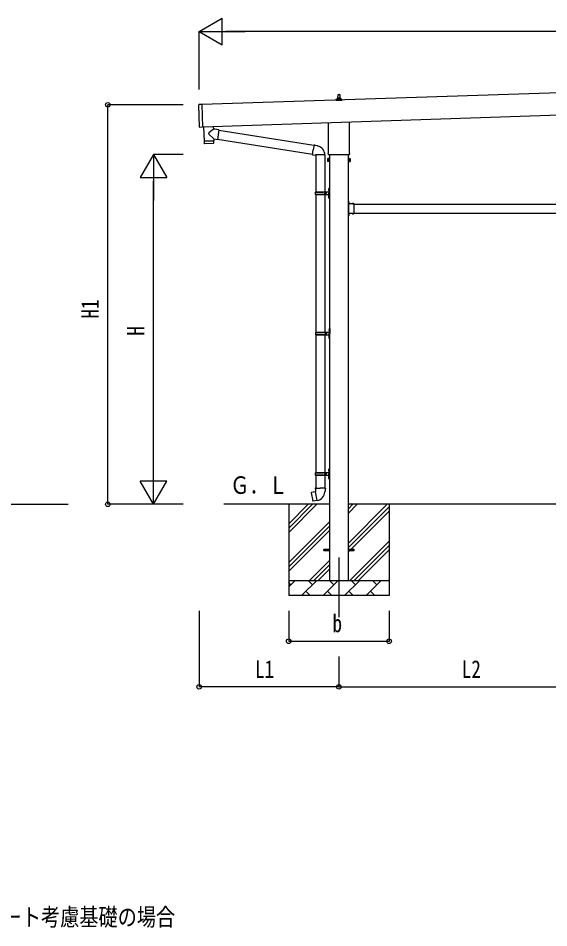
# Model space of a CAD drawing. Units: millimetres, scale not verified. Extents: x -14718 to 14718, y -10395 to 10395.
# Drawn here: x -7012 to -3524, y -4259 to 1719 of the extents above; entities that cross this region are included whole.
import ezdxf
from ezdxf.enums import TextEntityAlignment as Align

# ---------------------------------------------------------------- set-up
doc = ezdxf.new("R2010")
doc.units = ezdxf.units.MM
doc.header["$LTSCALE"] = 40
for name, color, linetype in [('0-2_USER1', 3, 'Continuous'), ('0-4_YKK_12', 2, 'Continuous'), ('0-5_YKK_13', 4, 'Continuous'), ('0-6_YKK_A1', 4, 'Continuous'), ('0-7_YKK_D', 6, 'Continuous')]:
    doc.layers.add(name, color=color, linetype=linetype)
doc.styles.add('ＭＳ ゴシック', font='')
doc.styles.get('ＭＳ ゴシック').set_extended_font_data('MS Gothic')

msp = doc.modelspace()

# ---------------------------------------------------------------- linework, layer by layer
at = {"layer": '0-4_YKK_12'}
msp.add_line((-4903.93, -1825.5), (-4903.93, -2216.24), dxfattribs=at)
at = {"layer": '0-5_YKK_13'}
for p, q in [((-4909.93, 1193.76), (-4909.2, 1217.29)), ((-4908.2, 1218.26), (-4899.66, 1218.26)), ((-4898.66, 1217.29), (-4897.93, 1193.76)), ((-5820.23, 1003), (-5825.16, 1150.91)), ((-5805.21, 1152.58), (-5824.19, 1151.95)), ((-4922.18, 1178.26), (-4922.18, 1185.97)), ((-4885.68, 1178.26), (-4922.18, 1178.26)), ((-4921.8, 1186.76), (-4886.06, 1186.76)), ((-4921.42, 1186.95), (-4914.7, 1188.58)), ((-4914.31, 1188.76), (-4893.55, 1188.76)), ((-4913.93, 1189.55), (-4913.93, 1193.76)), ((-4912.93, 1193.76), (-4894.93, 1193.76)), ((-4893.93, 1189.55), (-4893.93, 1193.76)), ((-4886.45, 1186.95), (-4893.17, 1188.58)), ((-4885.68, 1178.26), (-4885.68, 1185.97)), ((-4972.23, 834.27), (-4972.23, 1033.85)), ((-4835.63, 1038.4), (-4835.63, 834.27)), ((-5726.98, 925.77), (-5758.47, 958.28)), ((-5729.74, 1008.59), (-5729.13, 990.41)), ((-5693.53, 985.35), (-5702.5, 922.29)), ((-5693.79, 983.52), (-5067.8, 883.86)), ((-5790.51, 910.62), (-5789.85, 897.59)), ((-5786.04, 911.77), (-5785.99, 910.77)), ((-5731.08, 913.61), (-5731.06, 912.61)), ((-5726.98, 925.77), (-5702.5, 922.29)), ((-5726.98, 925.77), (-5726.58, 913.76)), ((-5702.24, 924.11), (-5078.22, 824.76)), ((-5729.24, 896.66), (-5786.75, 894.74)), ((-5078.54, 822.94), (-5073.01, 854.31)), ((-5067.48, 885.67), (-5073.01, 854.31)), ((-5067.48, 885.67), (-5066.34, 887.66)), ((-5066.34, 887.66), (-5062.77, 887.03)), ((-5062.77, 887.03), (-5062.36, 884.68)), ((-5047.84, 881.86), (-5046.16, 880.23)), ((-5046.16, 880.23), (-5044.04, 879.78)), ((-5078.54, 822.94), (-5078.14, 820.69)), ((-5078.54, 822.94), (-5073.39, 822.13)), ((-5078.14, 820.69), (-5074.58, 820.06)), ((-5074.58, 820.06), (-5073.39, 822.13)), ((-5073.39, 822.13), (-5058.78, 819.81)), ((-5058.78, 819.81), (-5056.58, 820.8)), ((-4996.28, 820.4), (-5057.47, 820.4)), ((-5056.43, 820.4), (-5056.43, 578.5)), ((-4996.43, 820.4), (-4996.43, 578.5)), ((-4977.93, 796), (-4977.17, 797.31)), ((-4977.93, 796), (-4977.93, 779)), ((-4977.93, 779), (-4977.17, 777.69)), ((-4970.93, 792.41), (-4977.17, 792.41)), ((-4970.93, 782.59), (-4977.17, 782.59)), ((-4970.93, 777.69), (-4977.17, 777.69)), ((-4973.93, 825.5), (-4973.93, 831)), ((-4835.99, 822), (-4971.87, 822)), ((-4968.43, 778.3), (-4970.93, 778.3)), ((-4839.43, 778.3), (-4836.93, 778.3)), ((-4836.93, 792.41), (-4830.69, 792.41)), ((-4836.93, 782.59), (-4830.69, 782.59)), ((-4836.93, 777.69), (-4830.69, 777.69)), ((-4833.93, 831), (-4833.93, 825.5)), ((-4829.93, 796), (-4830.69, 797.31)), ((-4829.93, 779), (-4830.69, 777.69)), ((-4829.93, 796), (-4829.93, 779)), ((-4970.43, 601.5), (-4967.43, 603)), ((-4970.43, 601.5), (-4970.43, 569.5)), ((-4967.43, 603), (-4967.43, 569.5)), ((-4967.43, 603), (-4966.43, 603)), ((-4966.43, 603), (-4966.43, 569.5)), ((-5059.43, 576.5), (-5009.1, 576.5)), ((-5059.43, 562.5), (-5009.1, 562.5)), ((-5058.43, 578.5), (-4972.43, 578.5)), ((-5058.43, 578.5), (-5058.43, 576.5)), ((-5058.43, 560.5), (-5058.43, 562.5)), ((-5058.43, 560.5), (-4972.43, 560.5)), ((-5056.43, 560.5), (-5056.43, -344)), ((-4999.43, 578.5), (-4999.43, 574)), ((-4999.43, 574), (-4997.43, 574)), ((-4999.43, 560.5), (-4999.43, 565)), ((-4999.43, 565), (-4997.43, 565)), ((-4997.43, 574), (-4997.43, 569.5)), ((-4997.43, 565), (-4997.43, 569.5)), ((-4996.43, 560.5), (-4996.43, -344)), ((-4991.43, 578.5), (-4991.43, 569.5)), ((-4991.43, 574), (-4988.43, 574)), ((-4991.43, 560.5), (-4991.43, 569.5)), ((-4991.43, 565), (-4988.43, 565)), ((-4988.43, 574), (-4988.43, 569.5)), ((-4988.43, 565), (-4988.43, 569.5)), ((-4972.73, 595.65), (-4970.69, 594.65)), ((-4972.73, 547.65), (-4970.69, 546.65)), ((-4971.46, 597.65), (-4970.83, 597.65)), ((-4971.46, 597.65), (-4971.46, 589.35)), ((-4971.46, 589.35), (-4970.83, 589.35)), ((-4971.46, 549.65), (-4970.83, 549.65)), ((-4971.46, 549.65), (-4971.46, 541.35)), ((-4971.46, 541.35), (-4970.83, 541.35)), ((-4970.83, 597.65), (-4970.83, 589.35)), ((-4970.83, 597.65), (-4970.43, 597.25)), ((-4970.83, 589.35), (-4970.43, 589.75)), ((-4970.83, 549.65), (-4970.83, 541.35)), ((-4970.83, 549.65), (-4970.43, 549.25)), ((-4970.83, 541.35), (-4970.43, 541.75)), ((-4970.69, 594.65), (-4970.08, 593.5)), ((-4970.69, 546.65), (-4970.08, 545.5)), ((-4970.43, 597.25), (-4970.43, 589.75)), ((-4970.43, 537.5), (-4970.43, 569.5)), ((-4970.43, 549.25), (-4970.43, 541.75)), ((-4967.43, 536), (-4967.43, 569.5)), ((-4966.43, 536), (-4966.43, 569.5)), ((-4970.43, 537.5), (-4967.43, 536)), ((-4967.43, 536), (-4966.43, 536)), ((-4839.83, 515), (-4841.43, 515)), ((-4841.43, 510.5), (-4839.83, 510.5)), ((-4839.83, 509.5), (-4841.43, 509.5)), ((-4835.73, 507.5), (-4841.43, 507.5)), ((-4839.83, 505.5), (-4841.43, 505.5)), ((-4841.43, 504.5), (-4839.83, 504.5)), ((-4839.83, 498.04), (-4839.83, 515)), ((-4839.83, 511.53), (-4839.83, 503.46)), ((-4839.83, 508.63), (-4837.17, 509.95)), ((-4839.83, 506.37), (-4837.17, 505.05)), ((-4803.43, 499.6), (-4839.83, 499.6)), ((-4839.43, 498), (-4836.43, 498)), ((-4839.43, 489.21), (-4839.43, 496)), ((-4839.43, 447.21), (-4839.43, 487.79)), ((-4838.97, 512.23), (-4839.13, 512.23)), ((-4838.97, 502.76), (-4839.13, 502.76)), ((-4816.17, 500.46), (-4816.17, 500.3)), ((-4807.4, 499.6), (-4815.47, 499.6)), ((-4812.56, 499.6), (-4813.88, 502.26)), ((-4810.31, 499.6), (-4808.98, 502.26)), ((-4806.7, 500.46), (-4806.7, 500.3)), ((-4803.43, 489.21), (-4803.43, 499.6)), ((-4803.43, 447.21), (-4803.43, 487.79)), ((-4839.83, 429.5), (-4841.43, 429.5)), ((-4839.83, 425.5), (-4841.43, 425.5)), ((-4839.83, 420), (-4841.43, 420)), ((-4839.83, 420), (-4839.83, 436.96)), ((-4803.43, 435.4), (-4839.83, 435.4)), ((-4839.83, 431.53), (-4839.83, 423.46)), ((-4839.83, 428.63), (-4837.17, 429.95)), ((-4839.83, 426.37), (-4837.17, 425.05)), ((-4839.43, 439), (-4839.43, 445.79)), ((-4836.43, 437), (-4839.43, 437)), ((-4838.97, 432.23), (-4839.13, 432.23)), ((-4838.97, 422.76), (-4839.13, 422.76)), ((-4816.17, 434.54), (-4816.17, 434.7)), ((-4807.4, 435.4), (-4815.47, 435.4)), ((-4812.56, 435.4), (-4813.88, 432.74)), ((-4810.31, 435.4), (-4808.98, 432.74)), ((-4806.7, 434.54), (-4806.7, 434.7)), ((-4803.43, 435.4), (-4803.43, 445.79)), ((-5056.93, -346), (-5006.6, -346)), ((-5055.93, -344), (-4969.93, -344)), ((-5055.93, -344), (-5055.93, -346)), ((-4996.93, -344), (-4996.93, -348.5)), ((-4996.93, -348.5), (-4994.93, -348.5)), ((-4996.93, -362), (-4996.93, -357.5)), ((-4996.93, -357.5), (-4994.93, -357.5)), ((-4994.93, -348.5), (-4994.93, -353)), ((-4994.93, -357.5), (-4994.93, -353)), ((-4988.93, -344), (-4988.93, -353)), ((-4988.93, -348.5), (-4985.93, -348.5)), ((-4988.93, -362), (-4988.93, -353)), ((-4988.93, -357.5), (-4985.93, -357.5)), ((-4985.93, -348.5), (-4985.93, -353)), ((-4985.93, -357.5), (-4985.93, -353)), ((-4970.23, -326.85), (-4968.19, -327.85)), ((-4968.96, -324.85), (-4968.33, -324.85)), ((-4968.96, -324.85), (-4968.96, -333.15)), ((-4968.96, -333.15), (-4968.33, -333.15)), ((-4968.33, -324.85), (-4968.33, -333.15)), ((-4968.33, -324.85), (-4967.93, -325.25)), ((-4968.33, -333.15), (-4967.93, -332.75)), ((-4968.19, -327.85), (-4967.58, -329)), ((-4967.93, -321), (-4964.93, -319.5)), ((-4967.93, -321), (-4967.93, -353)), ((-4967.93, -325.25), (-4967.93, -332.75)), ((-4967.93, -385), (-4967.93, -353)), ((-4964.93, -319.5), (-4964.93, -353)), ((-4964.93, -319.5), (-4963.93, -319.5)), ((-4964.93, -386.5), (-4964.93, -353)), ((-4963.93, -319.5), (-4963.93, -353)), ((-4963.93, -386.5), (-4963.93, -353)), ((-5056.93, -360), (-5006.6, -360)), ((-5056.43, -361.99), (-5056.43, -1266.5)), ((-5055.93, -362), (-5055.93, -360)), ((-5055.93, -362), (-4969.93, -362)), ((-4996.43, -361.99), (-4996.43, -1266.5)), ((-4970.23, -374.85), (-4968.19, -375.85)), ((-4968.96, -372.85), (-4968.33, -372.85)), ((-4968.96, -372.85), (-4968.96, -381.15)), ((-4968.96, -381.15), (-4968.33, -381.15)), ((-4968.33, -372.85), (-4968.33, -381.15)), ((-4968.33, -372.85), (-4967.93, -373.25)), ((-4968.33, -381.15), (-4967.93, -380.75)), ((-4968.19, -375.85), (-4967.58, -377)), ((-4967.93, -373.25), (-4967.93, -380.75)), ((-4967.93, -385), (-4964.93, -386.5)), ((-4964.93, -386.5), (-4963.93, -386.5)), ((-4972.73, -1249.35), (-4970.69, -1250.35)), ((-4971.46, -1247.35), (-4970.83, -1247.35)), ((-4971.46, -1247.35), (-4971.46, -1255.65)), ((-4970.83, -1247.35), (-4970.83, -1255.65)), ((-4970.83, -1247.35), (-4970.43, -1247.75)), ((-4970.83, -1255.65), (-4970.43, -1255.25)), ((-4970.69, -1250.35), (-4970.08, -1251.5)), ((-4970.43, -1243.5), (-4967.43, -1242)), ((-4970.43, -1243.5), (-4970.43, -1275.5)), ((-4970.43, -1247.75), (-4970.43, -1255.25)), ((-4967.43, -1242), (-4967.43, -1275.5)), ((-4967.43, -1242), (-4966.43, -1242)), ((-4966.43, -1242), (-4966.43, -1275.5)), ((-5059.43, -1268.5), (-5009.1, -1268.5)), ((-5059.43, -1282.5), (-5009.1, -1282.5)), ((-5058.43, -1266.5), (-4972.43, -1266.5)), ((-5058.43, -1266.5), (-5058.43, -1268.5)), ((-5058.43, -1284.5), (-5058.43, -1282.5)), ((-5058.43, -1284.5), (-4972.43, -1284.5)), ((-5056.43, -1284.5), (-5056.43, -1369.43)), ((-4999.43, -1266.5), (-4999.43, -1271)), ((-4999.43, -1271), (-4997.43, -1271)), ((-4999.43, -1284.5), (-4999.43, -1280)), ((-4999.43, -1280), (-4997.43, -1280)), ((-4997.43, -1271), (-4997.43, -1275.5)), ((-4997.43, -1280), (-4997.43, -1275.5)), ((-4996.43, -1284.5), (-4996.43, -1369.43)), ((-4991.43, -1266.5), (-4991.43, -1275.5)), ((-4991.43, -1271), (-4988.43, -1271)), ((-4991.43, -1284.5), (-4991.43, -1275.5)), ((-4991.43, -1280), (-4988.43, -1280)), ((-4988.43, -1271), (-4988.43, -1275.5)), ((-4988.43, -1280), (-4988.43, -1275.5)), ((-4972.73, -1297.35), (-4970.69, -1298.35)), ((-4971.46, -1255.65), (-4970.83, -1255.65)), ((-4971.46, -1295.35), (-4970.83, -1295.35)), ((-4971.46, -1295.35), (-4971.46, -1303.65)), ((-4971.46, -1303.65), (-4970.83, -1303.65)), ((-4970.83, -1295.35), (-4970.83, -1303.65)), ((-4970.83, -1295.35), (-4970.43, -1295.75)), ((-4970.83, -1303.65), (-4970.43, -1303.25)), ((-4970.69, -1298.35), (-4970.08, -1299.5)), ((-4970.43, -1307.5), (-4970.43, -1275.5)), ((-4970.43, -1295.75), (-4970.43, -1303.25)), ((-4970.43, -1307.5), (-4967.43, -1309)), ((-4967.43, -1309), (-4967.43, -1275.5)), ((-4967.43, -1309), (-4966.43, -1309)), ((-4966.43, -1309), (-4966.43, -1275.5)), ((-5058.28, -1369.43), (-5060.43, -1370.21)), ((-5060.43, -1370.21), (-5060.43, -1373.83)), ((-5060.43, -1373.83), (-5058.19, -1374.64)), ((-5058.28, -1369.43), (-5026.43, -1369.43)), ((-5058.28, -1369.43), (-5058.19, -1374.64)), ((-5058.19, -1374.64), (-5057.93, -1389.43)), ((-4994.58, -1369.43), (-5026.43, -1369.43)), ((-4992.43, -1373.83), (-4994.67, -1374.64)), ((-4994.58, -1369.43), (-4992.43, -1370.21)), ((-4992.43, -1370.21), (-4992.43, -1373.83)), ((-5084.89, -1397.88), (-5085.7, -1399.05)), ((-5085.7, -1399.05), (-5076.08, -1453.61)), ((-5057.02, -1392.63), (-5084.89, -1397.88)), ((-5072.15, -1395.28), (-5072.36, -1395.52)), ((-5057.93, -1389.43), (-5056.58, -1391.43)), ((-5046.67, -1449.92), (-5056.8, -1392.45)), ((-5056.78, -1391.63), (-5056.78, -1392.33)), ((-5056.58, -1391.43), (-5056.61, -1391.43)), ((-4996.24, -1391.37), (-4996.32, -1393.53)), ((-4994.93, -1389.43), (-4996.24, -1391.37)), ((-5062.06, -1452.52), (-5062.34, -1452.36)), ((-5046.36, -1450.69), (-5046.61, -1450.02)), ((-5003.93, -1771), (-4966.43, -1771)), ((-5003.93, -1780), (-5003.93, -1771)), ((-5003.93, -1780), (-4966.43, -1780)), ((-4841.43, -1771), (-4803.93, -1771)), ((-4841.43, -1780), (-4803.93, -1780)), ((-4803.93, -1780), (-4803.93, -1771))]:
    msp.add_line(p, q, dxfattribs=at)
for points in [[(-5805.21, 1152.58), (-5800.21, 1002.66), (-5819.19, 1002.03)], [(-5793.7, 1006.46), (-5790.54, 911.62), (-5726.58, 913.76)], [(-5729.13, 990.41), (-5731.22, 988.64), (-5758.44, 965.61)], [(-5693.53, 985.35), (-5719.45, 989.04), (-5729.13, 990.41)], [(-5726.34, 899.7), (-5726.54, 912.76), (-5790.51, 910.62)], [(-5067.48, 885.67), (-5062.36, 884.68), (-5047.84, 881.86)], [(-4970.93, 777.69), (-4970.93, 797.31), (-4977.17, 797.31)], [(-4970.93, 778.3), (-4970.93, 796.7), (-4968.43, 796.7)], [(-4836.93, 778.3), (-4836.93, 796.7), (-4839.43, 796.7)], [(-4836.93, 777.69), (-4836.93, 797.31), (-4830.69, 797.31)], [(-4972.73, 591.35), (-4970.69, 592.35), (-4970.08, 593.5)], [(-4972.73, 543.35), (-4970.69, 544.35), (-4970.08, 545.5)], [(-4841.43, 500), (-4841.43, 506), (-4841.43, 509), (-4841.43, 515)], [(-4839.43, 496), (-4836.43, 496), (-4836.43, 499.6)], [(-4841.43, 420), (-4841.43, 426), (-4841.43, 429), (-4841.43, 435)], [(-4839.43, 439), (-4836.43, 439), (-4836.43, 435.4)], [(-4970.23, -331.15), (-4968.19, -330.15), (-4967.58, -329)], [(-4970.23, -379.15), (-4968.19, -378.15), (-4967.58, -377)], [(-4972.73, -1253.65), (-4970.69, -1252.65), (-4970.08, -1251.5)], [(-4972.73, -1301.65), (-4970.69, -1300.65), (-4970.08, -1299.5)], [(-4994.58, -1369.43), (-4994.67, -1374.64), (-4994.93, -1389.43)], [(-5069.9, -1395.06), (-5070.18, -1394.9), (-5072.15, -1395.28)], [(-5046.94, -1449.83), (-5074.92, -1454.43), (-5076.08, -1453.61)], [(-5059.87, -1451.96), (-5060.08, -1452.19), (-5062.06, -1452.52)]]:
    msp.add_lwpolyline(points, dxfattribs=at)
for points in [[(-4968.43, 777), (-4968.43, 798), (-4966.43, 798), (-4966.43, 777)], [(-4839.43, 777), (-4839.43, 798), (-4841.43, 798), (-4841.43, 777)]]:
    msp.add_lwpolyline(points, close=True, dxfattribs=at)
for centre, radius, start, end in [((-4909.85, 1193.13), 4.13, 90, 171.17633), ((-4908.2, 1217.26), 1, 90, 178.60509), ((-4900.6, 1193.76), 4.83, 133.60282, 180), ((-4907.26, 1193.76), 4.83, 0, 46.39718), ((-4899.66, 1217.26), 1, 1.39491, 90), ((-4898.02, 1193.13), 4.13, 8.82367, 90), ((-5824.16, 1150.95), 1, 91.90915, 181.90915), ((-4921.18, 1185.97), 1, 103.62699, 180), ((-4914.93, 1189.55), 1, 283.62699, 0), ((-4912.93, 1192.76), 1, 90, 180), ((-4894.93, 1192.76), 1, 0, 90), ((-4892.93, 1189.55), 1, 180, 256.37301), ((-4886.68, 1185.97), 1, 0, 76.37301), ((-5819.23, 1003.03), 1, 181.90915, 271.90915), ((-5755.06, 961.93), 5, 132.56466, 226.88314), ((-5786.85, 897.74), 3, 182.90915, 271.95747), ((-5729.34, 899.66), 3, 271.90915, 0.90915), ((-5056.58, 820.8), 60.3, 359.62495, 78), ((-4973.59, 794.86), 4.34, 145.61575, 214.38425), ((-4973.59, 780.14), 4.34, 145.61575, 214.38425), ((-4961.69, 787.5), 16.24, 162.41205, 197.58795), ((-4969.93, 831), 4, 125.09963, 180), ((-4969.93, 825.5), 4, 180, 194.47751), ((-4969.93, 825.5), 4, 194.47751, 241.04498), ((-4837.93, 825.5), 4, 298.95502, 345.52249), ((-4837.93, 831), 4, 0, 54.90037), ((-4837.93, 825.5), 4, 345.52249, 0), ((-4834.28, 794.86), 4.34, 325.61575, 34.38425), ((-4846.17, 787.5), 16.24, 342.41205, 17.58795), ((-4834.28, 780.14), 4.34, 325.61575, 34.38425), ((-5010.68, 569.5), 49.25, 171.82876, 180.00002), ((-5010.68, 569.5), 49.25, 180.00002, 188.17127), ((-5009.1, 578.5), 2, 270, 359.99998), ((-5009.1, 560.5), 2, 0.00005, 90.00004), ((-4967.13, 593.5), 6, 136.21765, 223.78235), ((-4967.13, 545.5), 6, 136.21765, 223.78235), ((-4972.43, 580.5), 2, 270, 359.99998), ((-4972.43, 558.5), 2, 0.00005, 90.00004), ((-4839.43, 500), 2, 180, 270), ((-4839.13, 511.53), 0.7, 90, 180), ((-4839.13, 503.46), 0.7, 180, 270), ((-4840.13, 488.5), 1, 314.427, 45.573), ((-4838.97, 511.37), 0.862, 39.12355, 90), ((-4838.97, 503.63), 0.862, 270, 320.87645), ((-4843.73, 507.5), 7, 0, 39.12355), ((-4843.73, 507.5), 7, 320.87645, 0), ((-4815.47, 500.3), 0.7, 180, 270), ((-4815.3, 500.46), 0.862, 129.12355, 180), ((-4811.43, 495.7), 7, 90, 129.12355), ((-4811.43, 495.7), 7, 50.87645, 90), ((-4807.4, 500.3), 0.7, 270, 0), ((-4807.56, 500.46), 0.862, 0, 50.87645), ((-4802.73, 488.5), 1, 134.427, 225.573), ((-4839.43, 435), 2, 90, 180), ((-4839.13, 431.53), 0.7, 90, 180), ((-4839.13, 423.46), 0.7, 180, 270), ((-4840.13, 446.5), 1, 314.427, 45.573), ((-4838.97, 431.37), 0.862, 39.12355, 90), ((-4838.97, 423.63), 0.862, 270, 320.87645), ((-4843.73, 427.5), 7, 0, 39.12355), ((-4843.73, 427.5), 7, 320.87645, 0), ((-4815.47, 434.7), 0.7, 90, 180), ((-4815.3, 434.54), 0.862, 180, 230.87645), ((-4811.43, 439.3), 7, 230.87645, 270), ((-4811.43, 439.3), 7, 270, 309.12355), ((-4807.4, 434.7), 0.7, 0, 90), ((-4807.56, 434.54), 0.862, 309.12355, 0), ((-4802.73, 446.5), 1, 134.427, 225.573), ((-5008.18, -353), 49.25, 171.82876, 180.00002), ((-5008.18, -353), 49.25, 180.00002, 188.17127), ((-5006.6, -344), 2, 270, 359.99998), ((-4964.63, -329), 6, 136.21765, 223.78235), ((-4969.93, -342), 2, 270, 359.99998), ((-5006.6, -362), 2, 0.00005, 90.00004), ((-4964.63, -377), 6, 136.21765, 223.78235), ((-4969.93, -364), 2, 0.00005, 90.00004), ((-4967.13, -1251.5), 6, 136.21765, 223.78235), ((-5010.68, -1275.5), 49.25, 171.82876, 180.00002), ((-5010.68, -1275.5), 49.25, 180.00002, 188.17127), ((-5009.1, -1266.5), 2, 270, 359.99998), ((-5009.1, -1284.5), 2, 0.00005, 90.00004), ((-4967.13, -1299.5), 6, 136.21765, 223.78235), ((-4972.43, -1264.5), 2, 270, 359.99998), ((-4972.43, -1286.5), 2, 0.00005, 90.00004), ((-5057.08, -1392.33), 0.3, 280.66842, 0), ((-5056.58, -1391.63), 0.2, 100, 180), ((-5056.58, -1391.43), 60.3, 279.96938, 358), ((-5046.89, -1450.13), 0.3, 20, 99.33158), ((-5046.18, -1450.62), 0.2, 200, 279.96938)]:
    msp.add_arc(centre, radius, start, end, dxfattribs=at)
at = {"layer": '0-6_YKK_A1'}
for p, q in [((-413.09, 1330.87), (-5805.16, 1151.16)), ((-5800.33, 1006.24), (-408.26, 1185.98)), ((-4966.43, 822), (-4966.43, -1975.5)), ((-4841.43, -1975.5), (-4841.43, 822)), ((-4803.43, 497.5), (-3204.43, 497.5)), ((-4836.43, 437.5), (-4840.93, 437.5)), ((-4803.43, 437.5), (-3204.43, 437.5)), ((-7453.43, -1475.5), (-6683.43, -1475.5)), ((-4966.43, -1475.5), (-5660.59, -1475.5)), ((-5233.93, -1475.5), (-5233.93, -2075.5)), ((-5233.93, -1660.55), (-5048.88, -1475.5)), ((-5233.93, -1632.27), (-5077.16, -1475.5)), ((-5233.93, -1603.98), (-5105.45, -1475.5)), ((-3166.43, -1475.5), (-4841.43, -1475.5)), ((-4841.43, -1730.6), (-4586.33, -1475.5)), ((-4841.43, -1532.61), (-4784.32, -1475.5)), ((-4841.43, -1504.32), (-4812.61, -1475.5)), ((-4841.43, -1758.88), (-4573.93, -1491.38)), ((-4573.93, -1475.5), (-4573.93, -2075.5)), ((-4841.43, -1787.17), (-4573.93, -1519.67)), ((-5233.93, -1858.54), (-4966.43, -1591.04)), ((-5233.93, -1886.82), (-4966.43, -1619.32)), ((-5233.93, -1915.11), (-4966.43, -1647.61)), ((-4831.77, -1975.5), (-4573.93, -1717.66)), ((-4803.49, -1975.5), (-4573.93, -1745.94)), ((-4775.2, -1975.5), (-4573.93, -1774.23)), ((-5096.33, -1975.5), (-4966.43, -1845.6)), ((-5068.05, -1975.5), (-4966.43, -1873.88)), ((-5039.76, -1975.5), (-4966.43, -1902.17)), ((-4577.21, -1975.5), (-4573.93, -1972.22)), ((-5233.93, -1975.5), (-4573.93, -1975.5)), ((-5233.93, -2018.39), (-5191.04, -1975.5)), ((-5219.59, -2004.05), (-5233.93, -1989.71)), ((-5149.62, -2075.5), (-5049.62, -1975.5)), ((-5078.17, -2004.05), (-5106.72, -1975.5)), ((-5008.19, -2075.5), (-4908.19, -1975.5)), ((-4936.75, -2004.05), (-4965.3, -1975.5)), ((-4866.77, -2075.5), (-4766.77, -1975.5)), ((-4795.33, -2004.05), (-4823.88, -1975.5)), ((-4725.35, -2075.5), (-4625.35, -1975.5)), ((-4653.91, -2004.05), (-4682.46, -1975.5)), ((-4573.93, -2075.5), (-5233.93, -2075.5)), ((-5121.06, -2046.95), (-5092.51, -2075.5)), ((-4979.64, -2046.95), (-4951.09, -2075.5)), ((-4838.22, -2046.95), (-4809.67, -2075.5)), ((-4696.8, -2046.95), (-4668.25, -2075.5))]:
    msp.add_line(p, q, dxfattribs=at)
msp.add_lwpolyline([(-4836.43, 497.5), (-4840.93, 497.5), (-4840.93, 437.5)], dxfattribs=at)
at = {"layer": '0-7_YKK_D'}
for p, q in [((-5822.63, 1631.95), (-5671.07, 1719.45)), ((-5671.07, 1544.45), (-5671.07, 1719.45)), ((-5822.63, 1250.63), (-5822.63, 1632.95)), ((-5822.63, 1631.95), (-5671.07, 1544.45)), ((-5822.63, 1631.95), (-5519.52, 1631.95)), ((-565.78, 1631.95), (-5647.63, 1631.95)), ((-5926.57, 1150.45), (-6423.63, 1150.45)), ((-6422.63, -1475.5), (-6422.63, 1150.45)), ((-6122.63, 824.5), (-6210.13, 672.95)), ((-5926.57, 824.5), (-6123.63, 824.5)), ((-6122.63, 824.5), (-6035.13, 672.95)), ((-6122.63, 824.5), (-6122.63, 521.39)), ((-6210.13, 672.95), (-6035.13, 672.95)), ((-6122.63, -1300.5), (-6122.63, 649.5)), ((-6122.63, -1475.5), (-6122.63, -1172.39)), ((-6122.63, -1475.5), (-6210.13, -1323.95)), ((-6035.13, -1323.95), (-6210.13, -1323.95)), ((-6122.63, -1475.5), (-6035.13, -1323.95)), ((-5926.57, -1475.5), (-6423.63, -1475.5)), ((-5926.57, -1475.5), (-6123.63, -1475.5)), ((-5822.63, -2176.5), (-5822.63, -2676.5)), ((-5233.93, -2175.5), (-5233.93, -2376.5)), ((-4573.93, -2175.5), (-4573.93, -2376.5)), ((-5233.93, -2375.5), (-4573.93, -2375.5)), ((-4903.93, -2476.5), (-4903.93, -2676.5)), ((-4903.93, -2476.5), (-4903.93, -2676.5)), ((-4903.93, -2675.5), (-5822.63, -2675.5)), ((-4903.93, -2675.5), (-3103.93, -2675.5))]:
    msp.add_line(p, q, dxfattribs=at)
for centre in [(-6422.63, 1150.45), (-6422.63, -1475.5), (-5233.93, -2375.5), (-4573.93, -2375.5), (-5822.63, -2675.5), (-4903.93, -2675.5), (-4903.93, -2675.5)]:
    msp.add_circle(centre, 14.88, dxfattribs=at)

# ---------------------------------------------------------------- texts
at = {"layer": '0-2_USER1', "style": 'ＭＳ ゴシック', "width": 0.8}
msp.add_text('●土間コンクリート考慮基礎の場合', height=115.5, dxfattribs=at).set_placement((-7996.61, -4280.15), align=Align.BOTTOM_LEFT)
at = {"layer": '0-6_YKK_A1', "style": 'ＭＳ ゴシック', "width": 0.8}
msp.add_text('Ｇ．Ｌ', height=115.5, dxfattribs=at).set_placement((-5618.25, -1441.49), align=Align.BOTTOM_LEFT)
at = {"layer": '0-7_YKK_D', "style": 'ＭＳ ゴシック', "width": 0.8}
for s, p in [('H1', (-6447.63, -254.93)), ('H', (-6147.63, -367.5))]:
    msp.add_text(s, height=115.5, rotation=90, dxfattribs=at).set_placement(p, align=Align.BOTTOM_LEFT)
for s, p in [('b', (-4945.93, -2350.5)), ('L1', (-5455.68, -2650.5)), ('L2', (-4096.33, -2650.5))]:
    msp.add_text(s, height=115.5, dxfattribs=at).set_placement(p, align=Align.BOTTOM_LEFT)

doc.saveas('drawing.dxf')
